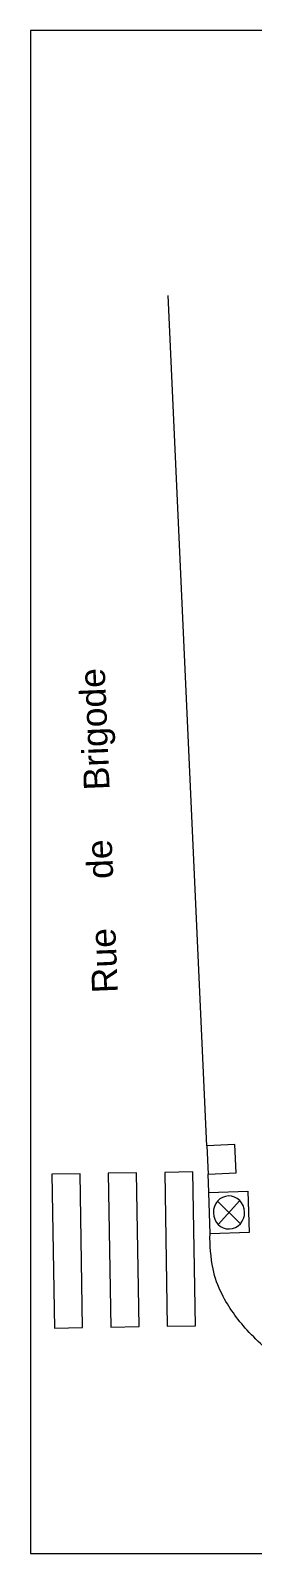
# Model space of a CAD drawing. Header units: millimetres. Extents: x -14819 to 43195, y -10328 to 20814.
# Drawn here: x 32120 to 32553, y 6 to 2976 of the extents above; entities that cross this region are included whole.
import ezdxf

# ---------------------------------------------------------------- set-up
doc = ezdxf.new("R2010")
doc.units = ezdxf.units.MM
for name, color, linetype, lineweight in [('_cadre100', 7, 'Continuous', 15), ('BO_bordure', 7, 'Continuous', 13), ('MA_assainissement', 30, 'Continuous', 13), ('MR_topo', 7, 'Continuous', 5), ('MSH_signalisation-horizontale', 7, 'Continuous', 9)]:
    doc.layers.add(name, color=color, linetype=linetype, lineweight=lineweight)
doc.styles.add('Arial 1.0', font='arial.ttf', dxfattribs={"width": 0.99, "height": 0.2})

# ---------------------------------------------------------------- blocks, each defined once
blk = doc.blocks.new('Ha9')
blk.add_lwpolyline([(-0.5, 0.5), (-0.5, -0.5), (0.5, -0.5), (0.5, 0.5)], close=True)
at = {"flags": 128}
for points in [[(-0.283, 0.283), (0.283, -0.283)], [(0.283, 0.283), (-0.283, -0.283)]]:
    blk.add_lwpolyline(points, dxfattribs=at)
blk.add_circle((0, 0), 0.4)
blk = doc.blocks.new('Ha5')
blk.add_lwpolyline([(-0.5, -0.5), (0.5, -0.5), (0.5, 0.5), (-0.5, 0.5)], close=True)

msp = doc.modelspace()

# ---------------------------------------------------------------- linework, layer by layer
at = {"layer": '_cadre100', "flags": 128}
msp.add_lwpolyline([(32120.11, 5.76), (36320.11, 5.76), (36320.11, 2975.76), (32120.11, 2975.76)], close=True, dxfattribs=at)
at = {"layer": 'BO_bordure', "flags": 128}
for points in [[(32463.58, 800.75), (32388.51, 2458.98)], [(32467.68, 710.11), (32466.06, 745.8)]]:
    msp.add_lwpolyline(points, dxfattribs=at)
msp.add_lwpolyline([(36178.44, 342.64), (36155.09, 342.7), (32793.41, 347.75, -0.0402847), (32662.2, 358.54, -0.1099776), (32616.97, 376.69, -0.0569679), (32542.2, 441.55, -0.0662323), (32493.35, 511.41, -0.0707264), (32475.98, 561.03, -0.0539936), (32469.97, 629.49)], format="xyb", dxfattribs=at)
at = {"layer": 'MSH_signalisation-horizontale'}
for p, q in [((32216.69, 746.28), (32161.7, 745.36)), ((32161.7, 745.36), (32166.72, 445.4)), ((32221.71, 446.32), (32216.69, 746.28)), ((32326.68, 748.12), (32271.69, 747.2)), ((32271.69, 747.2), (32276.71, 447.24)), ((32331.7, 448.17), (32326.68, 748.12)), ((32436.66, 749.96), (32381.67, 749.04)), ((32381.67, 749.04), (32386.69, 449.09)), ((32441.68, 450.01), (32436.66, 749.96)), ((32166.72, 445.4), (32221.71, 446.32)), ((32276.71, 447.24), (32331.7, 448.17)), ((32386.69, 449.09), (32441.68, 450.01))]:
    msp.add_line(p, q, dxfattribs=at)

# ---------------------------------------------------------------- block references
at = {"layer": 'MA_assainissement', "zscale": 100}
for name, p, xscale, yscale, rotation in [('Ha5', (32492.29, 774.52, -195), 55.00357991351238, 55.00357991351238, 182.5919003278337), ('Ha9', (32506.88, 670.88, 2048.02), 76.14034837228674, -80.63684045445093, 181.6254176716813)]:
    msp.add_blockref(name, p, dxfattribs=dict(at, xscale=xscale, yscale=yscale, rotation=rotation))

# ---------------------------------------------------------------- texts
at = {"layer": 'MR_topo', "insert": (32240.5, 1097.45, 2291.54), "char_height": 50, "attachment_point": 1, "rotation": 92.32235, "style": 'Arial 1.0'}
msp.add_mtext_dynamic_manual_height_columns('Rue     de     Brigode', width=1566.6005, gutter_width=19369.12, heights=[0], dxfattribs=at)

doc.saveas('drawing.dxf')
